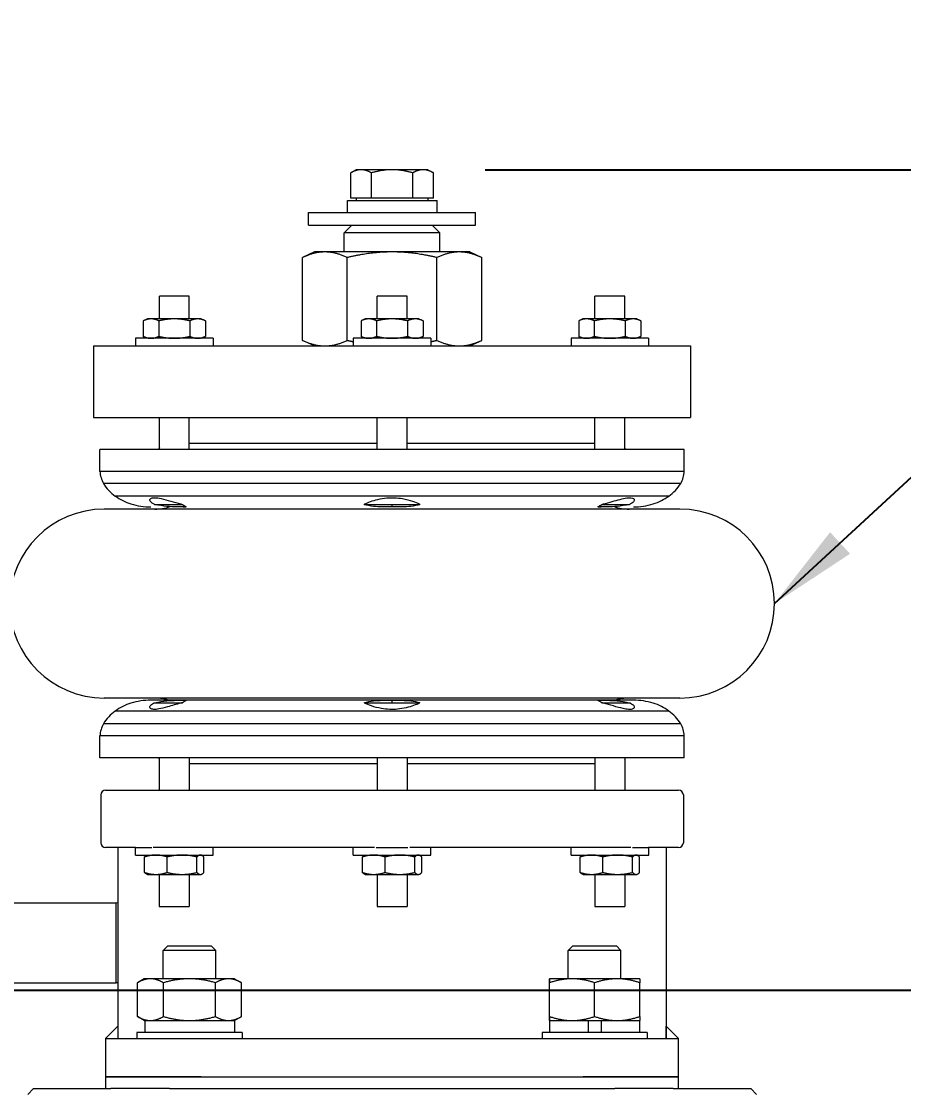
# Model space of a CAD drawing. Header units: inches. Extents: x 12 to 318, y 5 to 204.
# Drawn here: x 146.11 to 155.35, y 99.55 to 110.73 of the extents above; entities that cross this region are included whole.
import ezdxf

# ---------------------------------------------------------------- set-up
doc = ezdxf.new("R2010")
doc.units = ezdxf.units.IN
doc.header["$LTSCALE"] = 9.5
doc.header["$MEASUREMENT"] = 0
for name, color, linetype, lineweight in [('Dimension', 7, 'Continuous', 25), ('Symbol', 7, 'Continuous', 25), ('Symbol (ANSI)', 7, 'Continuous', 25), ('Visible', 7, 'Continuous', 18)]:
    doc.layers.add(name, color=color, linetype=linetype, lineweight=lineweight)
doc.styles.add('MEMCOR Medium', font='arial.ttf')
doc.styles.add('Standard D-E', font='arial.ttf')
doc.dimstyles.new('Default (ANSI)$7', dxfattribs={"dimscale": 9.5, "dimtxt": 0.15, "dimasz": 0.098425, "dimexe": 0.125, "dimexo": 0.0625, "dimgap": 0.031496, "dimtad": 0, "dimtih": 1, "dimtoh": 1, "dimdec": 4, "dimzin": 3, "dimdsep": 46, "dimlunit": 5, "dimtxsty": 'MEMCOR Medium', "dimcen": 0.09, "dimdle": 0.393701, "dimclrd": 256, "dimclre": 256, "dimclrt": 256, "dimadec": 0, "dimazin": 1, "dimtfac": 0.8, "dimtofl": 0, "dimtmove": 0, "dimatfit": 3, "dimfxl": 1, "dimfrac": 1, "dimtolj": 1, "dimtzin": 4, "dimlwd": -1, "dimlwe": -1, "dimarcsym": 0})
doc.dimstyles.new('Default D-E$7', dxfattribs={"dimscale": 9.5, "dimtxt": 0.15, "dimasz": 0.098425, "dimexe": 0.125, "dimexo": 0.0625, "dimgap": 0.031496, "dimtad": 0, "dimtih": 1, "dimtoh": 1, "dimzin": 4, "dimdsep": 46, "dimtxsty": 'Standard D-E', "dimcen": 0.09, "dimdle": 0.393701, "dimclrd": 256, "dimclre": 256, "dimclrt": 256, "dimadec": 0, "dimazin": 1, "dimtfac": 1, "dimtofl": 0, "dimtmove": 0, "dimatfit": 3, "dimfxl": 1, "dimtolj": 1, "dimtzin": 4, "dimlwd": -1, "dimlwe": -1, "dimarcsym": 0})
doc.dimstyles.new('in [mm] D-E NeptuneBenson', dxfattribs={"dimscale": 9.5, "dimtxt": 0.15, "dimasz": 0.098425, "dimexe": 0.125, "dimexo": 0.063, "dimgap": 0.031496, "dimtad": 0, "dimtih": 1, "dimtoh": 1, "dimdec": 4, "dimzin": 3, "dimdsep": 46, "dimlunit": 5, "dimtxsty": 'Standard D-E', "dimcen": 0.09, "dimdle": 0.393701, "dimclrd": 256, "dimclre": 256, "dimclrt": 256, "dimadec": 1, "dimazin": 1, "dimtfac": 1, "dimtofl": 0, "dimtmove": 0, "dimatfit": 3, "dimfxl": 1, "dimfrac": 1, "dimtolj": 1, "dimtzin": 4, "dimlwd": -1, "dimlwe": -1, "dimarcsym": 0})

# ---------------------------------------------------------------- blocks, each defined once
blk = doc.blocks.new('*D25')
at = {"layer": 'Defpoints', "color": 0, "transparency": 16777216}
for p in [(137.279, 100.587), (164.817, 28.314), (178.23, 28.314)]:
    blk.add_point(p, dxfattribs=at)
at = {"layer": 'Dimension', "transparency": 16777216}
for p, q in [((137.877, 100.587), (179.417, 100.587)), ((178.23, 99.652), (178.23, 86.184)), ((178.23, 29.249), (178.23, 80.305)), ((165.415, 28.314), (179.417, 28.314))]:
    blk.add_line(p, q, dxfattribs=at)
for points in [[(178.074, 99.652), (178.385, 99.652), (178.23, 100.587)], [(178.074, 29.249), (178.385, 29.249), (178.23, 28.314)]]:
    blk.add_solid(points, dxfattribs=at)
at = {"layer": 'Dimension', "transparency": 16777216, "char_height": 1.425, "attachment_point": 5, "style": 'Standard D-E'}
for s, insert in [('\\A1; 72{\\H1x;\\S1#4;} in', (178.23, 84.972)), ('\\A1;[1835.7 mm]', (178.23, 82.032))]:
    blk.add_mtext(s, dxfattribs=dict(at, insert=insert))
blk = doc.blocks.new('*D26')
at = {"layer": 'Defpoints', "color": 0, "transparency": 16777216}
for p in [(150.367, 109.174), (187.512, 109.174), (164.817, 28.314)]:
    blk.add_point(p, dxfattribs=at)
at = {"layer": 'Dimension', "transparency": 16777216}
for p, q in [((150.965, 109.174), (188.7, 109.174)), ((187.512, 108.239), (187.512, 71.699)), ((187.512, 29.249), (187.512, 65.79)), ((165.415, 28.314), (188.7, 28.314))]:
    blk.add_line(p, q, dxfattribs=at)
for points in [[(187.356, 108.239), (187.668, 108.239), (187.512, 109.174)], [(187.356, 29.249), (187.668, 29.249), (187.512, 28.314)]]:
    blk.add_solid(points, dxfattribs=at)
at = {"layer": 'Dimension', "transparency": 16777216, "char_height": 1.425, "attachment_point": 5, "style": 'Standard D-E'}
for s, insert in [('\\A1; 80{\\H1x;\\S7#8;} in', (187.512, 70.486)), ('\\A1;[2053.8 mm]', (187.512, 67.532))]:
    blk.add_mtext(s, dxfattribs=dict(at, insert=insert))

msp = doc.modelspace()

# ---------------------------------------------------------------- linework, layer by layer
at = {"layer": 'Visible'}
for p, q in [((149.616651, 109.174302), (149.558638, 109.140808)), ((149.666891, 109.174302), (149.616651, 109.174302)), ((149.991651, 109.174302), (149.666891, 109.174302)), ((150.31641, 109.174302), (149.991651, 109.174302)), ((150.366651, 109.174302), (150.31641, 109.174302)), ((150.366651, 109.174302), (150.424664, 109.140808)), ((149.558638, 108.876302), (149.558638, 109.140808)), ((149.775145, 108.876302), (149.775145, 109.140808)), ((150.208157, 108.876302), (150.208157, 109.140808)), ((150.424664, 108.876302), (150.424664, 109.140808)), ((149.525202, 108.726298), (149.525202, 108.851298)), ((149.525202, 108.851298), (150.463002, 108.851298)), ((149.666891, 108.876302), (149.558638, 108.876302)), ((149.616651, 108.876302), (149.616651, 108.851298)), ((149.775145, 108.876302), (149.666891, 108.876302)), ((149.991651, 108.876302), (149.775145, 108.876302)), ((150.208157, 108.876302), (149.991651, 108.876302)), ((150.31641, 108.876302), (150.208157, 108.876302)), ((150.424664, 108.876302), (150.31641, 108.876302)), ((150.366651, 108.876302), (150.366651, 108.851298)), ((150.463002, 108.726298), (150.463002, 108.851298)), ((149.116651, 108.726298), (150.866651, 108.726298)), ((149.116651, 108.592298), (149.116651, 108.726298)), ((150.866651, 108.592298), (150.866651, 108.726298)), ((149.116651, 108.592298), (150.866651, 108.592298)), ((149.571651, 108.592298), (149.491651, 108.512298)), ((150.491651, 108.512298), (149.491651, 108.512298)), ((149.491651, 108.313298), (149.491651, 108.512298)), ((150.411651, 108.592298), (150.491651, 108.512298)), ((150.491651, 108.313298), (150.491651, 108.512298)), ((149.179151, 108.313298), (149.053457, 108.254686)), ((149.288005, 108.313298), (149.179151, 108.313298)), ((149.991651, 108.313298), (149.288005, 108.313298)), ((150.695297, 108.313298), (149.991651, 108.313298)), ((150.804151, 108.313298), (150.695297, 108.313298)), ((150.804151, 108.313298), (150.929845, 108.254686)), ((149.053457, 107.38791), (149.053457, 108.254686)), ((149.522554, 107.38791), (149.522554, 108.254686)), ((150.460748, 107.38791), (150.460748, 108.254686)), ((150.929845, 107.38791), (150.929845, 108.254686)), ((147.868089, 107.849298), (147.555589, 107.849298)), ((147.555589, 107.612298), (147.555589, 107.849298)), ((147.868089, 107.612298), (147.868089, 107.849298)), ((150.147901, 107.849298), (149.835401, 107.849298)), ((149.835401, 107.612298), (149.835401, 107.849298)), ((150.147901, 107.612298), (150.147901, 107.849298)), ((152.427713, 107.849298), (152.115213, 107.849298)), ((152.115213, 107.612298), (152.115213, 107.849298)), ((152.427713, 107.612298), (152.427713, 107.849298)), ((147.430339, 107.612298), (147.386791, 107.591991)), ((147.468053, 107.612298), (147.430339, 107.612298)), ((147.711839, 107.612298), (147.468053, 107.612298)), ((147.955625, 107.612298), (147.711839, 107.612298)), ((147.993339, 107.612298), (147.955625, 107.612298)), ((147.993339, 107.612298), (148.036887, 107.591991)), ((149.710151, 107.612298), (149.666603, 107.591991)), ((149.747865, 107.612298), (149.710151, 107.612298)), ((149.991651, 107.612298), (149.747865, 107.612298)), ((150.235437, 107.612298), (149.991651, 107.612298)), ((150.273151, 107.612298), (150.235437, 107.612298)), ((150.273151, 107.612298), (150.316699, 107.591991)), ((151.989963, 107.612298), (151.946415, 107.591991)), ((152.027677, 107.612298), (151.989963, 107.612298)), ((152.271463, 107.612298), (152.027677, 107.612298)), ((152.515249, 107.612298), (152.271463, 107.612298)), ((152.552963, 107.612298), (152.515249, 107.612298)), ((152.552963, 107.612298), (152.596511, 107.591991)), ((147.386791, 107.591991), (147.386791, 107.429605)), ((147.549315, 107.591991), (147.549315, 107.429605)), ((147.874363, 107.591991), (147.874363, 107.429605)), ((148.036887, 107.591991), (148.036887, 107.429605)), ((149.666603, 107.591991), (149.666603, 107.429605)), ((149.829127, 107.591991), (149.829127, 107.429605)), ((150.154175, 107.591991), (150.154175, 107.429605)), ((150.316699, 107.591991), (150.316699, 107.429605)), ((151.946415, 107.591991), (151.946415, 107.429605)), ((152.108939, 107.591991), (152.108939, 107.429605)), ((152.433987, 107.591991), (152.433987, 107.429605)), ((152.596511, 107.591991), (152.596511, 107.429605)), ((148.117839, 107.409298), (147.305839, 107.409298)), ((147.305839, 107.409298), (147.305839, 107.329298)), ((147.430339, 107.409298), (147.386791, 107.429605)), ((147.993339, 107.409298), (148.036887, 107.429605)), ((148.117839, 107.409298), (148.117839, 107.329298)), ((149.179151, 107.329298), (149.053457, 107.38791)), ((150.397651, 107.409298), (149.585651, 107.409298)), ((149.585651, 107.409298), (149.585651, 107.329298)), ((149.710151, 107.409298), (149.666603, 107.429605)), ((150.273151, 107.409298), (150.316699, 107.429605)), ((150.397651, 107.409298), (150.397651, 107.329298)), ((150.804151, 107.329298), (150.929845, 107.38791)), ((152.677463, 107.409298), (151.865463, 107.409298)), ((151.865463, 107.409298), (151.865463, 107.329298)), ((151.989963, 107.409298), (151.946415, 107.429605)), ((152.552963, 107.409298), (152.596511, 107.429605)), ((152.677463, 107.409298), (152.677463, 107.329298)), ((146.866651, 107.329298), (153.116651, 107.329298)), ((146.866651, 107.329298), (146.866651, 106.579298)), ((153.116651, 107.329298), (153.116651, 106.579298)), ((146.866651, 106.579298), (153.116651, 106.579298)), ((147.555589, 106.246851), (147.555589, 106.579298)), ((147.868089, 106.246851), (147.868089, 106.579298)), ((149.835401, 106.246851), (149.835401, 106.579298)), ((150.147901, 106.246851), (150.147901, 106.579298)), ((152.115213, 106.246851), (152.115213, 106.579298)), ((152.427713, 106.246851), (152.427713, 106.579298)), ((149.835401, 106.308679), (147.868089, 106.308679)), ((152.115213, 106.308679), (150.147901, 106.308679)), ((153.050559, 106.246851), (146.932743, 106.246851)), ((146.932743, 106.016153), (146.932743, 106.246851)), ((153.050559, 106.016153), (153.050559, 106.246851)), ((153.050559, 106.016153), (146.932743, 106.016153)), ((153.013895, 105.889779), (146.969406, 105.889779)), ((152.889632, 105.757701), (147.09367, 105.757701)), ((153.006363, 105.621371), (146.976939, 105.621371)), ((147.503916, 105.671092), (147.796008, 105.671092)), ((149.699559, 105.671092), (149.991651, 105.671092)), ((149.991651, 105.644351), (149.991651, 105.671092)), ((149.991651, 105.671092), (150.283742, 105.671092)), ((152.187294, 105.671092), (152.479386, 105.671092)), ((153.006363, 103.643345), (146.976939, 103.643345)), ((152.518259, 103.620365), (147.465043, 103.620365)), ((147.503916, 103.593625), (147.796008, 103.593625)), ((149.699559, 103.593625), (149.991651, 103.593625)), ((149.991651, 103.593625), (149.991651, 103.620365)), ((149.991651, 103.593625), (150.283742, 103.593625)), ((152.187294, 103.593625), (152.479386, 103.593625)), ((152.889632, 103.507016), (147.09367, 103.507016)), ((153.013895, 103.374938), (146.969406, 103.374938)), ((153.050559, 103.248563), (146.932743, 103.248563)), ((146.932743, 103.017865), (146.932743, 103.248563)), ((153.050559, 103.017865), (153.050559, 103.248563)), ((153.050559, 103.017865), (146.932743, 103.017865)), ((147.554369, 103.017865), (147.554369, 102.679298)), ((147.866869, 103.017865), (147.866869, 102.679298)), ((149.835401, 103.017865), (149.835401, 102.679298)), ((150.147901, 103.017865), (150.147901, 102.679298)), ((152.116433, 103.017865), (152.116433, 102.679298)), ((152.428933, 103.017865), (152.428933, 102.679298)), ((149.835401, 102.956037), (147.866869, 102.956037)), ((152.116433, 102.956037), (150.147901, 102.956037)), ((146.991651, 102.679298), (152.991651, 102.679298)), ((146.941651, 102.629298), (146.941651, 102.129298)), ((153.041651, 102.629298), (153.041651, 102.129298)), ((147.305089, 102.079298), (146.991651, 102.079298)), ((147.121651, 102.079298), (147.121651, 100.079298)), ((147.304619, 101.999865), (147.304619, 102.079298)), ((147.306509, 102.079865), (147.474373, 102.079865)), ((149.807518, 102.079298), (147.490639, 102.079298)), ((148.116619, 101.999865), (148.116619, 102.079298)), ((149.585651, 101.999865), (149.585651, 102.079298)), ((149.825431, 102.079865), (150.157871, 102.079865)), ((152.492663, 102.079298), (150.175784, 102.079298)), ((150.397651, 101.999865), (150.397651, 102.079298)), ((151.866683, 101.999865), (151.866683, 102.079298)), ((152.508929, 102.079865), (152.676793, 102.079865)), ((152.991651, 102.079298), (152.678213, 102.079298)), ((152.678683, 101.999865), (152.678683, 102.079298)), ((152.861651, 102.079298), (152.861651, 100.079298)), ((147.304619, 101.999865), (148.116619, 101.999865)), ((147.39954, 101.817172), (147.39954, 101.979558)), ((147.429119, 101.999865), (147.421549, 101.996335)), ((147.636717, 101.817172), (147.636717, 101.979558)), ((147.947796, 101.817172), (147.947796, 101.979558)), ((147.992119, 101.999865), (147.99969, 101.996335)), ((148.021698, 101.817172), (148.021698, 101.979558)), ((149.585651, 101.999865), (150.397651, 101.999865)), ((149.680572, 101.817172), (149.680572, 101.979558)), ((149.710151, 101.999865), (149.70258, 101.996335)), ((149.917748, 101.817172), (149.917748, 101.979558)), ((150.228827, 101.817172), (150.228827, 101.979558)), ((150.273151, 101.999865), (150.280721, 101.996335)), ((150.30273, 101.817172), (150.30273, 101.979558)), ((151.866683, 101.999865), (152.678683, 101.999865)), ((151.961603, 101.817172), (151.961603, 101.979558)), ((151.991183, 101.999865), (151.983612, 101.996335)), ((152.19878, 101.817172), (152.19878, 101.979558)), ((152.509859, 101.817172), (152.509859, 101.979558)), ((152.554183, 101.999865), (152.561753, 101.996335)), ((152.583762, 101.817172), (152.583762, 101.979558)), ((147.429119, 101.796865), (147.421549, 101.800395)), ((147.429119, 101.796865), (147.518129, 101.796865)), ((147.518129, 101.796865), (147.792256, 101.796865)), ((147.554369, 101.796865), (147.554369, 101.462865)), ((147.792256, 101.796865), (147.984747, 101.796865)), ((147.866869, 101.796865), (147.866869, 101.462865)), ((147.984747, 101.796865), (147.992119, 101.796865)), ((147.992119, 101.796865), (147.99969, 101.800395)), ((149.710151, 101.796865), (149.70258, 101.800395)), ((149.710151, 101.796865), (149.79916, 101.796865)), ((149.79916, 101.796865), (150.073288, 101.796865)), ((149.835401, 101.796865), (149.835401, 101.462865)), ((150.073288, 101.796865), (150.265779, 101.796865)), ((150.147901, 101.796865), (150.147901, 101.462865)), ((150.265779, 101.796865), (150.273151, 101.796865)), ((150.273151, 101.796865), (150.280721, 101.800395)), ((151.991183, 101.796865), (151.983612, 101.800395)), ((151.991183, 101.796865), (152.080192, 101.796865)), ((152.080192, 101.796865), (152.354319, 101.796865)), ((152.116433, 101.796865), (152.116433, 101.462865)), ((152.354319, 101.796865), (152.54681, 101.796865)), ((152.428933, 101.796865), (152.428933, 101.462865)), ((152.54681, 101.796865), (152.554183, 101.796865)), ((152.554183, 101.796865), (152.561753, 101.800395)), ((145.187005, 101.497949), (147.103541, 101.497949)), ((147.103541, 100.660646), (147.103541, 101.497949)), ((147.121651, 101.497383), (147.103541, 101.497949)), ((147.554369, 101.462865), (147.866869, 101.462865)), ((149.835401, 101.462865), (150.147901, 101.462865)), ((152.116433, 101.462865), (152.428933, 101.462865)), ((147.642403, 101.048392), (147.59406, 101.000089)), ((147.642403, 101.048392), (148.096899, 101.048392)), ((148.096899, 101.048392), (148.145241, 101.000089)), ((151.885403, 101.048392), (151.83706, 101.000089)), ((151.885403, 101.048392), (152.339899, 101.048392)), ((152.339899, 101.048392), (152.388241, 101.000089)), ((148.145241, 101.000089), (147.59406, 101.000089)), ((147.59406, 100.70479), (147.59406, 101.000089)), ((148.145241, 100.70479), (148.145241, 101.000089)), ((152.388241, 101.000089), (151.83706, 101.000089)), ((151.83706, 100.70479), (151.83706, 101.000089)), ((152.388241, 100.70479), (152.388241, 101.000089)), ((147.39721, 100.70479), (147.32413, 100.662597)), ((147.46051, 100.70479), (147.39721, 100.70479)), ((147.869662, 100.70479), (147.46051, 100.70479)), ((148.278802, 100.70479), (147.869662, 100.70479)), ((148.342092, 100.70479), (148.278802, 100.70479)), ((148.342092, 100.70479), (148.415172, 100.662597)), ((151.87644, 100.70479), (151.64021, 100.70479)), ((152.348881, 100.70479), (151.87644, 100.70479)), ((152.585092, 100.70479), (152.348881, 100.70479)), ((145.187005, 100.660646), (147.103541, 100.660646)), ((147.121651, 100.661212), (147.103541, 100.660646)), ((147.324123, 100.662593), (147.32413, 100.662597)), ((147.324123, 100.309487), (147.324123, 100.662593)), ((147.596898, 100.309487), (147.596898, 100.662593)), ((148.142426, 100.309487), (148.142426, 100.662593)), ((148.415179, 100.309487), (148.415179, 100.662593)), ((151.640204, 100.309487), (151.640204, 100.662593)), ((151.640216, 100.309487), (151.640216, 100.662593)), ((152.112663, 100.309487), (152.112663, 100.662593)), ((152.585098, 100.309487), (152.585098, 100.662593)), ((147.32413, 100.309482), (147.324123, 100.309487)), ((147.39721, 100.26729), (147.32413, 100.309482)), ((147.39721, 100.26729), (147.46051, 100.26729)), ((147.4032, 100.26729), (147.4032, 100.14229)), ((147.403203, 100.26729), (147.403203, 100.14229)), ((147.46051, 100.26729), (147.869662, 100.26729)), ((147.869662, 100.26729), (148.278802, 100.26729)), ((148.278802, 100.26729), (148.342092, 100.26729)), ((148.341002, 100.26729), (148.341002, 100.14229)), ((148.342092, 100.26729), (148.415172, 100.309482)), ((151.64021, 100.26729), (151.87644, 100.26729)), ((151.6413, 100.26729), (151.6413, 100.14229)), ((151.87644, 100.26729), (152.348881, 100.26729)), ((152.044861, 100.26729), (152.044861, 100.14229)), ((152.180462, 100.26729), (152.180462, 100.14229)), ((152.348881, 100.26729), (152.585092, 100.26729)), ((152.584002, 100.26729), (152.584002, 100.14229)), ((147.121651, 100.209298), (146.991651, 100.079298)), ((147.121651, 100.209298), (147.121651, 100.079298)), ((148.420832, 100.14229), (147.31847, 100.14229)), ((147.31847, 100.14229), (147.31847, 100.079298)), ((148.420832, 100.14229), (148.420832, 100.079298)), ((152.663832, 100.14229), (151.56147, 100.14229)), ((151.56147, 100.14229), (151.56147, 100.079298)), ((152.663832, 100.14229), (152.663832, 100.079298)), ((152.991651, 100.079298), (152.861651, 100.209298)), ((152.861651, 100.079298), (152.861651, 100.209298)), ((146.991651, 100.079298), (147.991651, 100.079298)), ((146.991651, 100.079298), (146.991651, 99.679298)), ((147.991651, 100.079298), (151.991651, 100.079298)), ((151.991651, 100.079298), (152.991651, 100.079298)), ((152.991651, 99.679298), (152.991651, 100.079298)), ((147.991651, 99.679298), (146.991651, 99.679298)), ((146.991651, 99.679298), (146.991651, 99.554298)), ((146.991651, 99.679298), (147.991651, 99.679298)), ((147.991651, 99.679298), (151.991651, 99.679298)), ((147.991651, 99.679298), (151.991651, 99.679298)), ((152.991651, 99.679298), (151.991651, 99.679298)), ((151.991651, 99.679298), (152.991651, 99.679298)), ((152.991651, 99.554298), (152.991651, 99.679298)), ((146.236651, 99.554298), (146.176651, 99.494298)), ((146.236651, 99.554298), (147.048223, 99.554298)), ((147.660072, 99.554298), (147.048223, 99.554298)), ((147.660072, 99.554298), (152.32323, 99.554298)), ((152.935079, 99.554298), (152.32323, 99.554298)), ((152.935079, 99.554298), (153.746651, 99.554298)), ((153.746651, 99.554298), (153.806651, 99.494298))]:
    msp.add_line(p, q, dxfattribs=at)
for centre, radius, start, end in [((147.671411, 106.188447), 0.1375, 147.3883319, 154.8645187), ((152.311891, 106.188447), 0.1375, 25.1354813, 32.6116681), ((147.221255, 106.031351), 0.288913, 183.0153263, 209.3417204), ((152.762047, 106.031351), 0.288913, 330.6582796, 356.9846737), ((147.347629, 106.121129), 0.443368, 211.4531967, 235.0546592), ((152.635673, 106.121129), 0.443368, 304.9453408, 328.5468033), ((147.416567, 106.195906), 0.544322, 233.6149039, 253.0268519), ((152.566735, 106.195906), 0.544322, 286.9731481, 306.3850961), ((146.976939, 104.632358), 0.989013, 90, 270), ((147.465043, 106.354729), 0.710378, 253.0268519, 270), ((147.508166, 106.124484), 0.503113, 270, 288.5120047), ((152.475136, 106.124484), 0.503113, 251.4879953, 270), ((152.518259, 106.354729), 0.710378, 270, 286.9731481), ((153.006363, 104.632358), 0.989013, 270, 90), ((147.416567, 103.06881), 0.544322, 106.9731481, 126.3850961), ((147.465043, 102.909988), 0.710378, 90, 106.9731481), ((147.508166, 103.140232), 0.503113, 72.6161322, 90), ((152.475136, 103.140232), 0.503113, 90, 107.3838678), ((152.518259, 102.909988), 0.710378, 73.0268519, 90), ((152.566735, 103.06881), 0.544322, 53.6149039, 73.0268519), ((147.347629, 103.143587), 0.443368, 124.9453408, 148.5468033), ((152.635673, 103.143587), 0.443368, 31.4531967, 55.0546592), ((147.221255, 103.233365), 0.288913, 150.6582796, 176.9846737), ((152.762047, 103.233365), 0.288913, 3.0153263, 29.3417204), ((147.671411, 103.07627), 0.1375, 205.1354813, 211.6561194), ((152.311891, 103.07627), 0.1375, 328.3438806, 334.8645187), ((146.991651, 102.629298), 0.05, 90, 180), ((152.991651, 102.629298), 0.05, 0, 90), ((146.991651, 102.129298), 0.05, 180, 270), ((152.991651, 102.129298), 0.05, 270, 0)]:
    msp.add_arc(centre, radius, start, end, dxfattribs=at)
for centre, major_axis, start_param, end_param in [((147.803544, 106.354729), (0, -0.710378), 0, 0.053265879), ((152.179758, 106.354729), (0, -0.710378), 6.229919428, 6.283185307), ((147.803544, 102.909988), (0, 0.710378), 6.229919428, 6.283185307), ((152.179758, 102.909988), (0, 0.710378), 0, 0.053265879)]:
    msp.add_ellipse(centre, major_axis=major_axis, ratio=0.866025404, start_param=start_param, end_param=end_param, dxfattribs=at)
for points, weights in [([(149.666891, 109.174302), (149.616651, 109.174302), (149.558638, 109.140808)], [1, 1.0379548493, 1]), ([(149.775145, 109.140808), (149.717132, 109.174302), (149.666891, 109.174302)], [1, 1.0379548493, 1]), ([(149.991651, 109.174302), (149.89117, 109.174302), (149.775145, 109.140808)], [1, 1.0379548493, 1]), ([(150.208157, 109.140808), (150.092132, 109.174302), (149.991651, 109.174302)], [1, 1.0379548493, 1]), ([(150.31641, 109.174302), (150.26617, 109.174302), (150.208157, 109.140808)], [1, 1.0379548493, 1]), ([(150.424664, 109.140808), (150.366651, 109.174302), (150.31641, 109.174302)], [1, 1.0379548493, 1]), ([(149.288005, 108.313298), (149.179151, 108.313298), (149.053457, 108.254686)], [1, 1.0379548493, 1]), ([(149.522554, 108.254686), (149.39686, 108.313298), (149.288005, 108.313298)], [1, 1.0379548493, 1]), ([(149.991651, 108.313298), (149.773942, 108.313298), (149.522554, 108.254686)], [1, 1.0379548493, 1]), ([(150.460748, 108.254686), (150.20936, 108.313298), (149.991651, 108.313298)], [1, 1.0379548493, 1]), ([(150.695297, 108.313298), (150.586442, 108.313298), (150.460748, 108.254686)], [1, 1.0379548493, 1]), ([(150.929845, 108.254686), (150.804151, 108.313298), (150.695297, 108.313298)], [1, 1.0379548493, 1]), ([(147.468053, 107.612298), (147.430339, 107.612298), (147.386791, 107.591991)], [1, 1.0379548493, 1]), ([(147.549315, 107.591991), (147.505767, 107.612298), (147.468053, 107.612298)], [1, 1.0379548493, 1]), ([(147.711839, 107.612298), (147.636411, 107.612298), (147.549315, 107.591991)], [1, 1.0379548493, 1]), ([(147.874363, 107.591991), (147.787267, 107.612298), (147.711839, 107.612298)], [1, 1.0379548493, 1]), ([(147.955625, 107.612298), (147.917911, 107.612298), (147.874363, 107.591991)], [1, 1.0379548493, 1]), ([(148.036887, 107.591991), (147.993339, 107.612298), (147.955625, 107.612298)], [1, 1.0379548493, 1]), ([(149.747865, 107.612298), (149.710151, 107.612298), (149.666603, 107.591991)], [1, 1.0379548493, 1]), ([(149.829127, 107.591991), (149.785579, 107.612298), (149.747865, 107.612298)], [1, 1.0379548493, 1]), ([(149.991651, 107.612298), (149.916223, 107.612298), (149.829127, 107.591991)], [1, 1.0379548493, 1]), ([(150.154175, 107.591991), (150.067079, 107.612298), (149.991651, 107.612298)], [1, 1.0379548493, 1]), ([(150.235437, 107.612298), (150.197723, 107.612298), (150.154175, 107.591991)], [1, 1.0379548493, 1]), ([(150.316699, 107.591991), (150.273151, 107.612298), (150.235437, 107.612298)], [1, 1.0379548493, 1]), ([(152.027677, 107.612298), (151.989963, 107.612298), (151.946415, 107.591991)], [1, 1.0379548493, 1]), ([(152.108939, 107.591991), (152.065391, 107.612298), (152.027677, 107.612298)], [1, 1.0379548493, 1]), ([(152.271463, 107.612298), (152.196035, 107.612298), (152.108939, 107.591991)], [1, 1.0379548493, 1]), ([(152.433987, 107.591991), (152.346891, 107.612298), (152.271463, 107.612298)], [1, 1.0379548493, 1]), ([(152.515249, 107.612298), (152.477535, 107.612298), (152.433987, 107.591991)], [1, 1.0379548493, 1]), ([(152.596511, 107.591991), (152.552963, 107.612298), (152.515249, 107.612298)], [1, 1.0379548493, 1]), ([(147.386791, 107.429605), (147.430339, 107.409298), (147.468053, 107.409298)], [1, 1.0379548493, 1]), ([(147.468053, 107.409298), (147.505767, 107.409298), (147.549315, 107.429605)], [1, 1.0379548493, 1]), ([(147.549315, 107.429605), (147.636411, 107.409298), (147.711839, 107.409298)], [1, 1.0379548493, 1]), ([(147.711839, 107.409298), (147.787267, 107.409298), (147.874363, 107.429605)], [1, 1.0379548493, 1]), ([(147.874363, 107.429605), (147.917911, 107.409298), (147.955625, 107.409298)], [1, 1.0379548493, 1]), ([(147.955625, 107.409298), (147.993339, 107.409298), (148.036887, 107.429605)], [1, 1.0379548493, 1]), ([(149.053457, 107.38791), (149.179151, 107.329298), (149.288005, 107.329298)], [1, 1.0379548493, 1]), ([(149.288005, 107.329298), (149.39686, 107.329298), (149.522554, 107.38791)], [1, 1.0379548493, 1]), ([(149.522554, 107.38791), (149.554613, 107.380435), (149.585651, 107.373966)], [1, 1.00468521943, 1.0082137339]), ([(149.666603, 107.429605), (149.710151, 107.409298), (149.747865, 107.409298)], [1, 1.0379548493, 1]), ([(149.747865, 107.409298), (149.785579, 107.409298), (149.829127, 107.429605)], [1, 1.0379548493, 1]), ([(149.829127, 107.429605), (149.916223, 107.409298), (149.991651, 107.409298)], [1, 1.0379548493, 1]), ([(149.991651, 107.409298), (150.067079, 107.409298), (150.154175, 107.429605)], [1, 1.0379548493, 1]), ([(150.154175, 107.429605), (150.197723, 107.409298), (150.235437, 107.409298)], [1, 1.0379548493, 1]), ([(150.235437, 107.409298), (150.273151, 107.409298), (150.316699, 107.429605)], [1, 1.0379548493, 1]), ([(150.397651, 107.373966), (150.428689, 107.380435), (150.460748, 107.38791)], [1.0082137339, 1.00468521943, 1]), ([(150.460748, 107.38791), (150.586442, 107.329298), (150.695297, 107.329298)], [1, 1.0379548493, 1]), ([(150.695297, 107.329298), (150.804151, 107.329298), (150.929845, 107.38791)], [1, 1.0379548493, 1]), ([(151.946415, 107.429605), (151.989963, 107.409298), (152.027677, 107.409298)], [1, 1.0379548493, 1]), ([(152.027677, 107.409298), (152.065391, 107.409298), (152.108939, 107.429605)], [1, 1.0379548493, 1]), ([(152.108939, 107.429605), (152.196035, 107.409298), (152.271463, 107.409298)], [1, 1.0379548493, 1]), ([(152.271463, 107.409298), (152.346891, 107.409298), (152.433987, 107.429605)], [1, 1.0379548493, 1]), ([(152.433987, 107.429605), (152.477535, 107.409298), (152.515249, 107.409298)], [1, 1.0379548493, 1]), ([(152.515249, 107.409298), (152.552963, 107.409298), (152.596511, 107.429605)], [1, 1.0379548493, 1]), ([(147.518129, 101.999865), (147.463092, 101.999865), (147.39954, 101.979558)], [1, 1.0379548493, 1]), ([(147.39954, 101.979558), (147.411189, 101.991504), (147.421549, 101.996335)], [1, 1.02198415007, 1.01850104822]), ([(147.636717, 101.979558), (147.573166, 101.999865), (147.518129, 101.999865)], [1, 1.0379548493, 1]), ([(147.792256, 101.999865), (147.72007, 101.999865), (147.636717, 101.979558)], [1, 1.0379548493, 1]), ([(147.947796, 101.979558), (147.864442, 101.999865), (147.792256, 101.999865)], [1, 1.0379548493, 1]), ([(147.984747, 101.999865), (147.967598, 101.999865), (147.947796, 101.979558)], [1, 1.0379548493, 1]), ([(148.021698, 101.979558), (148.001896, 101.999865), (147.984747, 101.999865)], [1, 1.0379548493, 1]), ([(149.79916, 101.999865), (149.744123, 101.999865), (149.680572, 101.979558)], [1, 1.0379548493, 1]), ([(149.680572, 101.979558), (149.692221, 101.991504), (149.70258, 101.996335)], [1, 1.02198415007, 1.01850104822]), ([(149.917748, 101.979558), (149.854197, 101.999865), (149.79916, 101.999865)], [1, 1.0379548493, 1]), ([(150.073288, 101.999865), (150.001102, 101.999865), (149.917748, 101.979558)], [1, 1.0379548493, 1]), ([(150.228827, 101.979558), (150.145474, 101.999865), (150.073288, 101.999865)], [1, 1.0379548493, 1]), ([(150.265779, 101.999865), (150.24863, 101.999865), (150.228827, 101.979558)], [1, 1.0379548493, 1]), ([(150.30273, 101.979558), (150.282928, 101.999865), (150.265779, 101.999865)], [1, 1.0379548493, 1]), ([(152.080192, 101.999865), (152.025155, 101.999865), (151.961603, 101.979558)], [1, 1.0379548493, 1]), ([(151.961603, 101.979558), (151.973252, 101.991504), (151.983612, 101.996335)], [1, 1.02198415007, 1.01850104822]), ([(152.19878, 101.979558), (152.135229, 101.999865), (152.080192, 101.999865)], [1, 1.0379548493, 1]), ([(152.354319, 101.999865), (152.282133, 101.999865), (152.19878, 101.979558)], [1, 1.0379548493, 1]), ([(152.509859, 101.979558), (152.426506, 101.999865), (152.354319, 101.999865)], [1, 1.0379548493, 1]), ([(152.54681, 101.999865), (152.529661, 101.999865), (152.509859, 101.979558)], [1, 1.0379548493, 1]), ([(152.583762, 101.979558), (152.563959, 101.999865), (152.54681, 101.999865)], [1, 1.0379548493, 1]), ([(147.39954, 101.817172), (147.463092, 101.796865), (147.518129, 101.796865)], [1, 1.0379548493, 1]), ([(147.421549, 101.800395), (147.411189, 101.805226), (147.39954, 101.817172)], [1.01850104822, 1.02198415007, 1]), ([(147.518129, 101.796865), (147.573166, 101.796865), (147.636717, 101.817172)], [1, 1.0379548493, 1]), ([(147.636717, 101.817172), (147.72007, 101.796865), (147.792256, 101.796865)], [1, 1.0379548493, 1]), ([(147.792256, 101.796865), (147.864442, 101.796865), (147.947796, 101.817172)], [1, 1.0379548493, 1]), ([(147.947796, 101.817172), (147.967598, 101.796865), (147.984747, 101.796865)], [1, 1.0379548493, 1]), ([(147.984747, 101.796865), (148.001896, 101.796865), (148.021698, 101.817172)], [1, 1.0379548493, 1]), ([(149.680572, 101.817172), (149.744123, 101.796865), (149.79916, 101.796865)], [1, 1.0379548493, 1]), ([(149.70258, 101.800395), (149.692221, 101.805226), (149.680572, 101.817172)], [1.01850104822, 1.02198415007, 1]), ([(149.79916, 101.796865), (149.854197, 101.796865), (149.917748, 101.817172)], [1, 1.0379548493, 1]), ([(149.917748, 101.817172), (150.001102, 101.796865), (150.073288, 101.796865)], [1, 1.0379548493, 1]), ([(150.073288, 101.796865), (150.145474, 101.796865), (150.228827, 101.817172)], [1, 1.0379548493, 1]), ([(150.228827, 101.817172), (150.24863, 101.796865), (150.265779, 101.796865)], [1, 1.0379548493, 1]), ([(150.265779, 101.796865), (150.282928, 101.796865), (150.30273, 101.817172)], [1, 1.0379548493, 1]), ([(151.983612, 101.800395), (151.973252, 101.805226), (151.961603, 101.817172)], [1.01850104822, 1.02198415007, 1]), ([(151.961603, 101.817172), (152.025155, 101.796865), (152.080192, 101.796865)], [1, 1.0379548493, 1]), ([(152.080192, 101.796865), (152.135229, 101.796865), (152.19878, 101.817172)], [1, 1.0379548493, 1]), ([(152.19878, 101.817172), (152.282133, 101.796865), (152.354319, 101.796865)], [1, 1.0379548493, 1]), ([(152.354319, 101.796865), (152.426506, 101.796865), (152.509859, 101.817172)], [1, 1.0379548493, 1]), ([(152.509859, 101.817172), (152.529661, 101.796865), (152.54681, 101.796865)], [1, 1.0379548493, 1]), ([(152.54681, 101.796865), (152.563959, 101.796865), (152.583762, 101.817172)], [1, 1.0379548493, 1]), ([(147.46051, 100.70479), (147.397213, 100.70479), (147.324123, 100.662593)], [1, 1.0379548493, 1]), ([(147.596898, 100.662593), (147.523808, 100.70479), (147.46051, 100.70479)], [1, 1.0379548493, 1]), ([(147.869662, 100.70479), (147.743071, 100.70479), (147.596898, 100.662593)], [1, 1.0379548493, 1]), ([(148.142426, 100.662593), (147.996252, 100.70479), (147.869662, 100.70479)], [1, 1.0379548493, 1]), ([(148.278802, 100.70479), (148.21551, 100.70479), (148.142426, 100.662593)], [1, 1.0379548493, 1]), ([(148.415179, 100.662593), (148.342095, 100.70479), (148.278802, 100.70479)], [1, 1.0379548493, 1]), ([(151.64021, 100.70479), (151.640207, 100.70479), (151.640204, 100.662593)], [1, 1.0379548493, 1]), ([(151.640216, 100.662593), (151.640213, 100.70479), (151.64021, 100.70479)], [1, 1.0379548493, 1]), ([(151.87644, 100.70479), (151.766808, 100.70479), (151.640216, 100.662593)], [1, 1.0379548493, 1]), ([(152.112663, 100.662593), (151.986071, 100.70479), (151.87644, 100.70479)], [1, 1.0379548493, 1]), ([(152.348881, 100.70479), (152.239252, 100.70479), (152.112663, 100.662593)], [1, 1.0379548493, 1]), ([(152.585098, 100.662593), (152.45851, 100.70479), (152.348881, 100.70479)], [1, 1.0379548493, 1]), ([(152.585092, 100.70479), (152.585095, 100.704788), (152.585098, 100.662593)], [1.0000030929, 1.03795330279, 1]), ([(147.324123, 100.309487), (147.397213, 100.26729), (147.46051, 100.26729)], [1, 1.0379548493, 1]), ([(147.46051, 100.26729), (147.523808, 100.26729), (147.596898, 100.309487)], [1, 1.0379548493, 1]), ([(147.596898, 100.309487), (147.743071, 100.26729), (147.869662, 100.26729)], [1, 1.0379548493, 1]), ([(147.869662, 100.26729), (147.996252, 100.26729), (148.142426, 100.309487)], [1, 1.0379548493, 1]), ([(148.142426, 100.309487), (148.21551, 100.26729), (148.278802, 100.26729)], [1, 1.0379548493, 1]), ([(148.278802, 100.26729), (148.342095, 100.26729), (148.415179, 100.309487)], [1, 1.0379548493, 1]), ([(151.640204, 100.309487), (151.640207, 100.26729), (151.64021, 100.26729)], [1, 1.0379548493, 1]), ([(151.64021, 100.26729), (151.640213, 100.26729), (151.640216, 100.309487)], [1, 1.0379548493, 1]), ([(151.640216, 100.309487), (151.766808, 100.26729), (151.87644, 100.26729)], [1, 1.0379548493, 1]), ([(151.87644, 100.26729), (151.986071, 100.26729), (152.112663, 100.309487)], [1, 1.0379548493, 1]), ([(152.112663, 100.309487), (152.239252, 100.26729), (152.348881, 100.26729)], [1, 1.0379548493, 1]), ([(152.348881, 100.26729), (152.45851, 100.26729), (152.585098, 100.309487)], [1, 1.0379548493, 1]), ([(152.585098, 100.309487), (152.585095, 100.267292), (152.585092, 100.26729)], [1, 1.03795330279, 1.0000030929])]:
    msp.add_rational_spline(points, weights, degree=2, dxfattribs=at)
for points, knots in [([(147.494676, 105.675294), (147.48274, 105.681113), (147.473646, 105.687503), (147.460331, 105.700782), (147.456538, 105.70769), (147.454445, 105.723357), (147.45984, 105.731303), (147.480819, 105.739731), (147.493959, 105.741361), (147.528199, 105.739845), (147.549299, 105.736471), (147.6037, 105.724287), (147.638405, 105.714374), (147.708534, 105.694208), (147.743592, 105.684097), (147.778881, 105.675294)], [-1.751957248, -1.751957248, -1.751957248, -1.751957248, -1.569152472, -1.569152472, -1.371506474, -1.371506474, -1.074775693, -1.074775693, -0.838721318, -0.838721318, -0.590919966, -0.590919966, -0.277463852, -0.277463852, -0.000296534, -0.000296534, -0.000296534, -0.000296534]), ([(149.707447, 105.675294), (149.722658, 105.683066), (149.742754, 105.691857), (149.789045, 105.708671), (149.815282, 105.716737), (149.872801, 105.730233), (149.904164, 105.735535), (149.962961, 105.740692), (149.989681, 105.741362), (150.045726, 105.739153), (150.074554, 105.735921), (150.14037, 105.724374), (150.175848, 105.714658), (150.23436, 105.694541), (150.258341, 105.684242), (150.275855, 105.675294)], [-1.7515344, -1.7515344, -1.7515344, -1.7515344, -1.507264199, -1.507264199, -1.265612948, -1.265612948, -1.016038721, -1.016038721, -0.813659189, -0.813659189, -0.590671631, -0.590671631, -0.282031987, -0.282031987, -0.000296534, -0.000296534, -0.000296534, -0.000296534]), ([(152.204421, 105.675294), (152.235576, 105.683066), (152.266551, 105.691857), (152.325101, 105.708671), (152.352859, 105.716737), (152.404683, 105.730233), (152.428553, 105.735535), (152.465859, 105.740692), (152.480206, 105.741362), (152.504884, 105.739153), (152.514441, 105.735921), (152.528719, 105.724374), (152.530085, 105.714658), (152.518632, 105.694541), (152.506982, 105.684242), (152.488625, 105.675294)], [-1.7515344, -1.7515344, -1.7515344, -1.7515344, -1.507264199, -1.507264199, -1.265612948, -1.265612948, -1.016038721, -1.016038721, -0.813659189, -0.813659189, -0.590671631, -0.590671631, -0.282031987, -0.282031987, -0.000296534, -0.000296534, -0.000296534, -0.000296534]), ([(147.803544, 105.644351), (147.803023, 105.644351), (147.802496, 105.644351), (147.800177, 105.644351), (147.798324, 105.644351), (147.789141, 105.644352), (147.780972, 105.644352), (147.760212, 105.644423), (147.747208, 105.644516), (147.703026, 105.645354), (147.668558, 105.646811), (147.593968, 105.653872), (147.550285, 105.660174), (147.503916, 105.671092)], [-0.0079434248, -0.0079434248, -0.0079434248, -0.0079434248, 0, 0, 0.0265597837, 0.0265597837, 0.1269325247, 0.1269325247, 0.2580403137, 0.2580403137, 0.5438411075, 0.5438411075, 0.8658061775, 0.8658061775, 0.8658061775, 0.8658061775]), ([(147.796008, 105.671092), (147.811139, 105.660174), (147.822881, 105.653872), (147.835806, 105.646811), (147.838519, 105.645354), (147.83272, 105.644516), (147.829481, 105.644423), (147.820664, 105.644352), (147.815857, 105.644352), (147.808417, 105.644351), (147.806788, 105.644351), (147.804579, 105.644351), (147.804065, 105.644351), (147.803544, 105.644351)], [0, 0, 0, 0, 0.369847559, 0.369847559, 0.698152508, 0.698152508, 0.848758584, 0.848758584, 0.964058711, 0.964058711, 0.994568452, 0.994568452, 1.00369322, 1.00369322, 1.00369322, 1.00369322]), ([(149.991651, 105.644351), (149.990608, 105.644351), (149.989567, 105.644351), (149.98504, 105.644351), (149.981558, 105.644351), (149.964934, 105.644352), (149.951958, 105.644352), (149.922382, 105.644423), (149.906139, 105.644516), (149.856158, 105.645354), (149.824403, 105.646811), (149.762738, 105.653872), (149.730798, 105.660174), (149.699559, 105.671092)], [-0.0079434248, -0.0079434248, -0.0079434248, -0.0079434248, 0, 0, 0.0265597821, 0.0265597821, 0.1269325218, 0.1269325218, 0.2580403084, 0.2580403084, 0.5438410935, 0.5438410935, 0.8658061665, 0.8658061665, 0.8658061665, 0.8658061665]), ([(150.283742, 105.671092), (150.252504, 105.660174), (150.220564, 105.653872), (150.158899, 105.646811), (150.127144, 105.645354), (150.077162, 105.644516), (150.060919, 105.644423), (150.031344, 105.644352), (150.018368, 105.644352), (150.001744, 105.644351), (149.998262, 105.644351), (149.993735, 105.644351), (149.992693, 105.644351), (149.991651, 105.644351)], [0, 0, 0, 0, 0.369847559, 0.369847559, 0.698152508, 0.698152508, 0.848758584, 0.848758584, 0.964058711, 0.964058711, 0.994568453, 0.994568453, 1.00369322, 1.00369322, 1.00369322, 1.00369322]), ([(152.179758, 105.644351), (152.179237, 105.644351), (152.178722, 105.644351), (152.176513, 105.644351), (152.174885, 105.644351), (152.167445, 105.644352), (152.162638, 105.644352), (152.153821, 105.644423), (152.150582, 105.644516), (152.144783, 105.645354), (152.147496, 105.646811), (152.160421, 105.653872), (152.172163, 105.660174), (152.187294, 105.671092)], [-0.0079434248, -0.0079434248, -0.0079434248, -0.0079434248, 0, 0, 0.0265597837, 0.0265597837, 0.1269325245, 0.1269325245, 0.2580403133, 0.2580403133, 0.5438411067, 0.5438411067, 0.8658061763, 0.8658061763, 0.8658061763, 0.8658061763]), ([(152.479386, 105.671092), (152.433016, 105.660174), (152.389334, 105.653872), (152.314744, 105.646811), (152.280276, 105.645354), (152.236094, 105.644516), (152.22309, 105.644423), (152.20233, 105.644352), (152.194161, 105.644352), (152.184978, 105.644351), (152.183125, 105.644351), (152.180806, 105.644351), (152.180279, 105.644351), (152.179758, 105.644351)], [0, 0, 0, 0, 0.369847565, 0.369847565, 0.698152511, 0.698152511, 0.848758587, 0.848758587, 0.964058713, 0.964058713, 0.994568454, 0.994568454, 1.003693221, 1.003693221, 1.003693221, 1.003693221]), ([(147.778881, 103.589422), (147.755556, 103.583604), (147.732331, 103.577213), (147.685477, 103.563935), (147.661882, 103.557027), (147.606113, 103.54136), (147.575446, 103.533414), (147.528198, 103.524985), (147.510272, 103.523355), (147.480612, 103.524871), (147.469554, 103.528245), (147.454462, 103.540429), (147.453172, 103.550342), (147.46505, 103.570509), (147.476617, 103.580619), (147.494676, 103.589422)], [-1.751957248, -1.751957248, -1.751957248, -1.751957248, -1.569152472, -1.569152472, -1.371506474, -1.371506474, -1.074775693, -1.074775693, -0.838721318, -0.838721318, -0.590919966, -0.590919966, -0.277463852, -0.277463852, -0.000296534, -0.000296534, -0.000296534, -0.000296534]), ([(147.503916, 103.593625), (147.550285, 103.604542), (147.593968, 103.610845), (147.668558, 103.617905), (147.703026, 103.619363), (147.747208, 103.620201), (147.760212, 103.620294), (147.780972, 103.620364), (147.789141, 103.620365), (147.798324, 103.620365), (147.800177, 103.620365), (147.802496, 103.620365), (147.803023, 103.620365), (147.803544, 103.620365)], [0, 0, 0, 0, 0.369847229, 0.369847229, 0.698152371, 0.698152371, 0.848758466, 0.848758466, 0.964058719, 0.964058719, 0.994569246, 0.994569246, 1.003693435, 1.003693435, 1.003693435, 1.003693435]), ([(147.803544, 103.620365), (147.804065, 103.620365), (147.804579, 103.620365), (147.806788, 103.620365), (147.808417, 103.620365), (147.815857, 103.620365), (147.820664, 103.620364), (147.829481, 103.620294), (147.83272, 103.620201), (147.838519, 103.619363), (147.835806, 103.617905), (147.822881, 103.610845), (147.811139, 103.604542), (147.796008, 103.593625)], [-0.007942405, -0.007942405, -0.007942405, -0.007942405, 0, 0, 0.0265587399, 0.0265587399, 0.1269250639, 0.1269250639, 0.2580243439, 0.2580243439, 0.5438067201, 0.5438067201, 0.865750566, 0.865750566, 0.865750566, 0.865750566]), ([(149.699559, 103.593625), (149.730798, 103.604542), (149.762738, 103.610845), (149.824403, 103.617905), (149.856158, 103.619363), (149.906139, 103.620201), (149.922382, 103.620294), (149.951958, 103.620364), (149.964934, 103.620365), (149.981558, 103.620365), (149.98504, 103.620365), (149.989567, 103.620365), (149.990609, 103.620365), (149.991651, 103.620365)], [0, 0, 0, 0, 0.369847225, 0.369847225, 0.698152369, 0.698152369, 0.848758464, 0.848758464, 0.964058717, 0.964058717, 0.994569245, 0.994569245, 1.003693434, 1.003693434, 1.003693434, 1.003693434]), ([(150.275855, 103.589422), (150.260644, 103.58165), (150.240548, 103.572859), (150.194257, 103.556045), (150.16802, 103.54798), (150.110501, 103.534484), (150.079137, 103.529181), (150.020341, 103.524024), (149.993621, 103.523354), (149.937576, 103.525564), (149.908748, 103.528795), (149.842932, 103.540343), (149.807454, 103.550059), (149.748942, 103.570175), (149.724961, 103.580474), (149.707447, 103.589422)], [-1.751534401, -1.751534401, -1.751534401, -1.751534401, -1.507264199, -1.507264199, -1.265612948, -1.265612948, -1.016038721, -1.016038721, -0.813659189, -0.813659189, -0.590671631, -0.590671631, -0.282031987, -0.282031987, -0.000296534, -0.000296534, -0.000296534, -0.000296534]), ([(149.991651, 103.620365), (149.992693, 103.620365), (149.993735, 103.620365), (149.998262, 103.620365), (150.001743, 103.620365), (150.018368, 103.620365), (150.031344, 103.620364), (150.06092, 103.620294), (150.077163, 103.620201), (150.127144, 103.619363), (150.158899, 103.617905), (150.220564, 103.610845), (150.252504, 103.604542), (150.283742, 103.593625)], [-0.007942405, -0.007942405, -0.007942405, -0.007942405, 0, 0, 0.0265587398, 0.0265587398, 0.1269250631, 0.1269250631, 0.2580243421, 0.2580243421, 0.5438067163, 0.5438067163, 0.8657505599, 0.8657505599, 0.8657505599, 0.8657505599]), ([(152.187294, 103.593625), (152.172163, 103.604542), (152.160421, 103.610845), (152.147496, 103.617905), (152.144783, 103.619363), (152.150582, 103.620201), (152.153821, 103.620294), (152.162638, 103.620364), (152.167445, 103.620365), (152.174885, 103.620365), (152.176513, 103.620365), (152.178722, 103.620365), (152.179237, 103.620365), (152.179758, 103.620365)], [0, 0, 0, 0, 0.369847229, 0.369847229, 0.698152371, 0.698152371, 0.848758466, 0.848758466, 0.964058719, 0.964058719, 0.994569246, 0.994569246, 1.003693435, 1.003693435, 1.003693435, 1.003693435]), ([(152.179758, 103.620365), (152.180279, 103.620365), (152.180806, 103.620365), (152.183125, 103.620365), (152.184978, 103.620365), (152.194161, 103.620365), (152.20233, 103.620364), (152.22309, 103.620294), (152.236094, 103.620201), (152.280276, 103.619363), (152.314744, 103.617905), (152.389334, 103.610845), (152.433016, 103.604542), (152.479386, 103.593625)], [-0.007942405, -0.007942405, -0.007942405, -0.007942405, 0, 0, 0.0265587405, 0.0265587405, 0.126925064, 0.126925064, 0.2580243437, 0.2580243437, 0.5438067207, 0.5438067207, 0.8657505618, 0.8657505618, 0.8657505618, 0.8657505618]), ([(152.488625, 103.589422), (152.504569, 103.58165), (152.515448, 103.572859), (152.527707, 103.556045), (152.529228, 103.54798), (152.523532, 103.534484), (152.51604, 103.529181), (152.494548, 103.524024), (152.482176, 103.523354), (152.450809, 103.525564), (152.431538, 103.528795), (152.38, 103.540343), (152.345889, 103.550059), (152.275923, 103.570175), (152.240292, 103.580474), (152.204421, 103.589422)], [-1.751534401, -1.751534401, -1.751534401, -1.751534401, -1.507264199, -1.507264199, -1.265612948, -1.265612948, -1.016038721, -1.016038721, -0.813659189, -0.813659189, -0.590671631, -0.590671631, -0.282031987, -0.282031987, -0.000296534, -0.000296534, -0.000296534, -0.000296534])]:
    msp.add_open_spline(points, degree=3, knots=knots, dxfattribs=at)
for points in [[(147.503916, 105.671092), (147.500678, 105.672467), (147.497598, 105.67387), (147.494676, 105.675294)], [(147.778881, 105.675294), (147.784591, 105.67387), (147.790303, 105.672467), (147.796008, 105.671092)], [(149.699559, 105.671092), (149.702027, 105.672467), (149.704659, 105.67387), (149.707447, 105.675294)], [(150.275855, 105.675294), (150.278643, 105.67387), (150.281275, 105.672467), (150.283742, 105.671092)], [(152.187294, 105.671092), (152.192999, 105.672467), (152.198711, 105.67387), (152.204421, 105.675294)], [(152.488625, 105.675294), (152.485703, 105.67387), (152.482624, 105.672467), (152.479386, 105.671092)], [(147.494676, 103.589422), (147.497598, 103.590847), (147.500678, 103.59225), (147.503916, 103.593625)], [(147.796008, 103.593625), (147.790303, 103.59225), (147.784591, 103.590847), (147.778881, 103.589422)], [(149.707447, 103.589422), (149.704659, 103.590847), (149.702027, 103.59225), (149.699559, 103.593625)], [(150.283742, 103.593625), (150.281275, 103.59225), (150.278643, 103.590847), (150.275855, 103.589422)], [(152.204421, 103.589422), (152.198711, 103.590847), (152.192999, 103.59225), (152.187294, 103.593625)], [(152.479386, 103.593625), (152.482624, 103.59225), (152.485703, 103.590847), (152.488625, 103.589422)]]:
    msp.add_open_spline(points, degree=3, dxfattribs=at)

# ---------------------------------------------------------------- dimensions: what is measured, and where the dimension line sits
at = {"layer": 'Dimension'}
for base, p1, p2, text, picture, middle in [((187.512277, 109.174302), (164.816889, 28.314298), (150.366651, 109.174302), ' <> in\\X[2053.8 mm]', '*D26', (187.512277, 68.7443)), ((178.229578, 28.314298), (137.278758, 100.587191), (164.816889, 28.314298), ' <> in\\X[1835.7 mm]', '*D25', (178.229578, 83.244502))]:
    dim = msp.add_linear_dim(base=base, p1=p1, p2=p2, angle=90, text=text, dimstyle='in [mm] D-E NeptuneBenson', override={"dimgap": 0.031496, "dimdec": 4, "dimpost": '', "dimtol": 0, "dimlim": 0, "dimtp": 0, "dimtm": 0, "dimtdec": 2, "dimatfit": 1}, dxfattribs=at)
    dim.commit()
    dim.dimension.update_dxf_attribs({"geometry": picture, "text_midpoint": middle, "dimtype": 160})

# ---------------------------------------------------------------- leaders
at = {"layer": 'Symbol', "annotation_type": 0, "has_hookline": 1, "hookline_direction": 0, "text_width": 16.875461}
msp.add_leader([(153.995376, 104.632358), (163.610458, 113.503393), (164.545498, 113.503393)], dimstyle='Default D-E$7', override={"dimtad": 0}, dxfattribs=at)
at = {"layer": 'Symbol (ANSI)', "annotation_type": 0, "has_hookline": 1, "hookline_direction": 0, "text_width": 44.430646}
msp.add_leader([(129.532087, 108.333861), (139.99887, 120.553947), (140.93391, 120.553947)], dimstyle='Default (ANSI)$7', override={"dimasz": 0.098425, "dimtad": 0, "dimldrblk": 'Dot'}, dxfattribs=at)

doc.saveas('drawing.dxf')
